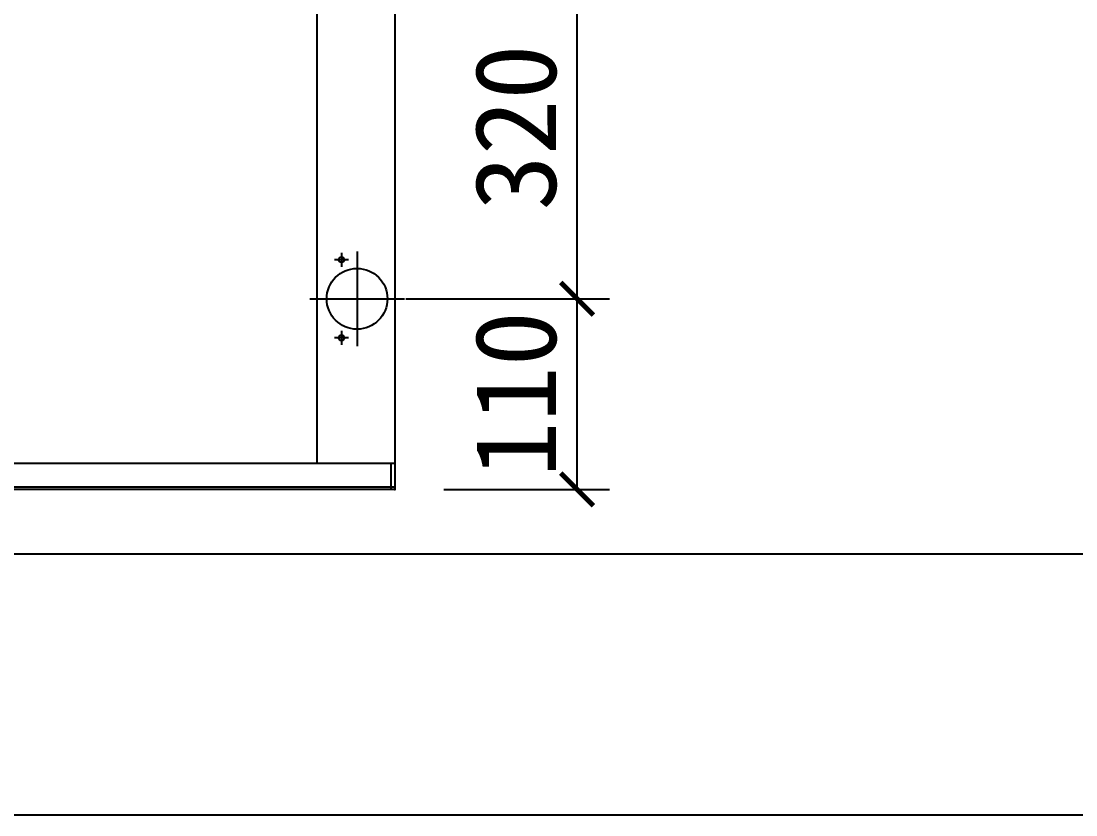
# Model space of a CAD drawing. Header units: millimetres. Extents: x -44117 to 256353, y -2095463 to 65325.
# Drawn here: x 115895.4 to 116219.1, y -873458.4 to -873214.7 of the extents above; entities that cross this region are included whole.
import ezdxf

# ---------------------------------------------------------------- set-up
doc = ezdxf.new("R2010")
doc.units = ezdxf.units.MM
doc.header["$LTSCALE"] = 10
doc.dimstyles.new('ISO-25', dxfattribs={"dimtxt": 2.5, "dimasz": 2.5, "dimexe": 1, "dimexo": 1, "dimtad": 1, "dimtxsty": 'Standard', "dimblk": 'ARCHTICK', "dimcen": 2.5, "dimadec": 0, "dimazin": 0, "dimtfac": 1, "dimtmove": 0, "dimatfit": 3, "dimfxl": 0, "dimarcsym": 0})

# ---------------------------------------------------------------- blocks, each defined once
blk = doc.blocks.new('_ArchTick')
at = {"color": 0, "linetype": 'ByBlock', "const_width": 0.15}
blk.add_lwpolyline([(-0.5, -0.5), (0.5, 0.5)], dxfattribs=at)
blk = doc.blocks.new('*D5649')
at = {"color": 0, "lineweight": -2}
for p, q in [((116013.55, -873299.97), (116076.04, -873299.97)), ((116066.04, -873358.48), (116066.04, -873299.97)), ((116025.19, -873358.48), (116076.04, -873358.48))]:
    blk.add_line(p, q, dxfattribs=at)
at = {"layer": 'Defpoints', "color": 0}
for p in [(115998.55, -873299.97), (116066.04, -873299.97), (116010.19, -873358.48)]:
    blk.add_point(p, dxfattribs=at)
at = {"color": 0, "lineweight": -2, "xscale": 10, "yscale": 10, "zscale": 10}
for p, rotation in [((116066.04, -873299.97), 90), ((116066.04, -873358.48), 270)]:
    blk.add_blockref('_ArchTick', p, dxfattribs=dict(at, rotation=rotation))
at = {"color": 0, "insert": (116047.29, -873329.22), "char_height": 25, "attachment_point": 5, "rotation": 90}
blk.add_mtext('110', dxfattribs=at)
blk = doc.blocks.new('*D5650')
at = {"color": 0, "lineweight": -2}
for p, q in [((116013.55, -873194.79), (116076.04, -873194.79)), ((116066.04, -873299.97), (116066.04, -873194.79)), ((116013.55, -873299.97), (116076.04, -873299.97))]:
    blk.add_line(p, q, dxfattribs=at)
at = {"layer": 'Defpoints', "color": 0}
for p in [(115998.55, -873194.79), (116066.04, -873194.79), (115998.55, -873299.97)]:
    blk.add_point(p, dxfattribs=at)
at = {"color": 0, "lineweight": -2, "xscale": 10, "yscale": 10, "zscale": 10}
for p, rotation in [((116066.04, -873194.79), 90), ((116066.04, -873299.97), 270)]:
    blk.add_blockref('_ArchTick', p, dxfattribs=dict(at, rotation=rotation))
at = {"color": 0, "insert": (116047.29, -873247.38), "char_height": 25, "attachment_point": 5, "rotation": 90}
blk.add_mtext('320', dxfattribs=at)
blk = doc.blocks.new('*D5681')
at = {"color": 0, "lineweight": -2}
for p, q in [((116013.55, -873299.97), (116076.04, -873299.97)), ((116066.04, -873358.48), (116066.04, -873299.97)), ((116025.19, -873358.48), (116076.04, -873358.48))]:
    blk.add_line(p, q, dxfattribs=at)
at = {"layer": 'Defpoints', "color": 0}
for p in [(115998.55, -873299.97), (116066.04, -873299.97), (116010.19, -873358.48)]:
    blk.add_point(p, dxfattribs=at)
at = {"color": 0, "lineweight": -2, "xscale": 10, "yscale": 10, "zscale": 10}
for p, rotation in [((116066.04, -873299.97), 90), ((116066.04, -873358.48), 270)]:
    blk.add_blockref('_ArchTick', p, dxfattribs=dict(at, rotation=rotation))
at = {"color": 0, "insert": (116047.29, -873329.22), "char_height": 25, "attachment_point": 5, "rotation": 90}
blk.add_mtext('110', dxfattribs=at)
blk = doc.blocks.new('*D5682')
at = {"color": 0, "lineweight": -2}
for p, q in [((116013.55, -873194.79), (116076.04, -873194.79)), ((116066.04, -873299.97), (116066.04, -873194.79)), ((116013.55, -873299.97), (116076.04, -873299.97))]:
    blk.add_line(p, q, dxfattribs=at)
at = {"layer": 'Defpoints', "color": 0}
for p in [(115998.55, -873194.79), (116066.04, -873194.79), (115998.55, -873299.97)]:
    blk.add_point(p, dxfattribs=at)
at = {"color": 0, "lineweight": -2, "xscale": 10, "yscale": 10, "zscale": 10}
for p, rotation in [((116066.04, -873194.79), 90), ((116066.04, -873299.97), 270)]:
    blk.add_blockref('_ArchTick', p, dxfattribs=dict(at, rotation=rotation))
at = {"color": 0, "insert": (116047.29, -873247.38), "char_height": 25, "attachment_point": 5, "rotation": 90}
blk.add_mtext('320', dxfattribs=at)
blk = doc.blocks.new('*D5696')
at = {"color": 0, "lineweight": -2}
for p, q in [((116013.55, -873299.97), (116076.04, -873299.97)), ((116066.04, -873358.48), (116066.04, -873299.97)), ((116025.19, -873358.48), (116076.04, -873358.48))]:
    blk.add_line(p, q, dxfattribs=at)
at = {"layer": 'Defpoints', "color": 0}
for p in [(115998.55, -873299.97), (116066.04, -873299.97), (116010.19, -873358.48)]:
    blk.add_point(p, dxfattribs=at)
at = {"color": 0, "lineweight": -2, "xscale": 10, "yscale": 10, "zscale": 10}
for p, rotation in [((116066.04, -873299.97), 90), ((116066.04, -873358.48), 270)]:
    blk.add_blockref('_ArchTick', p, dxfattribs=dict(at, rotation=rotation))
at = {"color": 0, "insert": (116047.29, -873329.22), "char_height": 25, "attachment_point": 5, "rotation": 90}
blk.add_mtext('110', dxfattribs=at)
blk = doc.blocks.new('*D5697')
at = {"color": 0, "lineweight": -2}
for p, q in [((116013.55, -873194.79), (116076.04, -873194.79)), ((116066.04, -873299.97), (116066.04, -873194.79)), ((116013.55, -873299.97), (116076.04, -873299.97))]:
    blk.add_line(p, q, dxfattribs=at)
at = {"layer": 'Defpoints', "color": 0}
for p in [(115998.55, -873194.79), (116066.04, -873194.79), (115998.55, -873299.97)]:
    blk.add_point(p, dxfattribs=at)
at = {"color": 0, "lineweight": -2, "xscale": 10, "yscale": 10, "zscale": 10}
for p, rotation in [((116066.04, -873194.79), 90), ((116066.04, -873299.97), 270)]:
    blk.add_blockref('_ArchTick', p, dxfattribs=dict(at, rotation=rotation))
at = {"color": 0, "insert": (116047.29, -873247.38), "char_height": 25, "attachment_point": 5, "rotation": 90}
blk.add_mtext('320', dxfattribs=at)
blk = doc.blocks.new('*D5711')
at = {"color": 0, "lineweight": -2}
for p, q in [((116013.55, -873299.97), (116076.04, -873299.97)), ((116066.04, -873358.48), (116066.04, -873299.97)), ((116025.19, -873358.48), (116076.04, -873358.48))]:
    blk.add_line(p, q, dxfattribs=at)
at = {"layer": 'Defpoints', "color": 0}
for p in [(115998.55, -873299.97), (116066.04, -873299.97), (116010.19, -873358.48)]:
    blk.add_point(p, dxfattribs=at)
at = {"color": 0, "lineweight": -2, "xscale": 10, "yscale": 10, "zscale": 10}
for p, rotation in [((116066.04, -873299.97), 90), ((116066.04, -873358.48), 270)]:
    blk.add_blockref('_ArchTick', p, dxfattribs=dict(at, rotation=rotation))
at = {"color": 0, "insert": (116047.29, -873329.22), "char_height": 25, "attachment_point": 5, "rotation": 90}
blk.add_mtext('110', dxfattribs=at)
blk = doc.blocks.new('*D5712')
at = {"color": 0, "lineweight": -2}
for p, q in [((116013.55, -873194.79), (116076.04, -873194.79)), ((116066.04, -873299.97), (116066.04, -873194.79)), ((116013.55, -873299.97), (116076.04, -873299.97))]:
    blk.add_line(p, q, dxfattribs=at)
at = {"layer": 'Defpoints', "color": 0}
for p in [(115998.55, -873194.79), (116066.04, -873194.79), (115998.55, -873299.97)]:
    blk.add_point(p, dxfattribs=at)
at = {"color": 0, "lineweight": -2, "xscale": 10, "yscale": 10, "zscale": 10}
for p, rotation in [((116066.04, -873194.79), 90), ((116066.04, -873299.97), 270)]:
    blk.add_blockref('_ArchTick', p, dxfattribs=dict(at, rotation=rotation))
at = {"color": 0, "insert": (116047.29, -873247.38), "char_height": 25, "attachment_point": 5, "rotation": 90}
blk.add_mtext('320', dxfattribs=at)
blk = doc.blocks.new('*D5726')
at = {"color": 0, "lineweight": -2}
for p, q in [((116013.55, -873299.97), (116076.04, -873299.97)), ((116066.04, -873358.48), (116066.04, -873299.97)), ((116025.19, -873358.48), (116076.04, -873358.48))]:
    blk.add_line(p, q, dxfattribs=at)
at = {"layer": 'Defpoints', "color": 0}
for p in [(115998.55, -873299.97), (116066.04, -873299.97), (116010.19, -873358.48)]:
    blk.add_point(p, dxfattribs=at)
at = {"color": 0, "lineweight": -2, "xscale": 10, "yscale": 10, "zscale": 10}
for p, rotation in [((116066.04, -873299.97), 90), ((116066.04, -873358.48), 270)]:
    blk.add_blockref('_ArchTick', p, dxfattribs=dict(at, rotation=rotation))
at = {"color": 0, "insert": (116047.29, -873329.22), "char_height": 25, "attachment_point": 5, "rotation": 90}
blk.add_mtext('110', dxfattribs=at)
blk = doc.blocks.new('*D5727')
at = {"color": 0, "lineweight": -2}
for p, q in [((116013.55, -873194.79), (116076.04, -873194.79)), ((116066.04, -873299.97), (116066.04, -873194.79)), ((116013.55, -873299.97), (116076.04, -873299.97))]:
    blk.add_line(p, q, dxfattribs=at)
at = {"layer": 'Defpoints', "color": 0}
for p in [(115998.55, -873194.79), (116066.04, -873194.79), (115998.55, -873299.97)]:
    blk.add_point(p, dxfattribs=at)
at = {"color": 0, "lineweight": -2, "xscale": 10, "yscale": 10, "zscale": 10}
for p, rotation in [((116066.04, -873194.79), 90), ((116066.04, -873299.97), 270)]:
    blk.add_blockref('_ArchTick', p, dxfattribs=dict(at, rotation=rotation))
at = {"color": 0, "insert": (116047.29, -873247.38), "char_height": 25, "attachment_point": 5, "rotation": 90}
blk.add_mtext('320', dxfattribs=at)

msp = doc.modelspace()

# ---------------------------------------------------------------- linework, layer by layer
for p, q in [((116010.26399, -873358.28676), (116010.26399, -872941.0789)), ((116010.26399, -873358.28676), (116010.26399, -872941.0789)), ((116010.26399, -873358.28676), (116010.26399, -872941.0789)), ((116010.26399, -873358.28676), (116010.26399, -872941.0789)), ((116010.26399, -873358.28676), (116010.26399, -872941.0789)), ((116010.26399, -873358.28676), (116010.26399, -872941.0789)), ((116010.26399, -873358.28676), (116010.26399, -872941.0789)), ((116010.26399, -873358.28676), (116010.26399, -872941.0789)), ((116010.26399, -873358.28676), (116010.26399, -872941.0789)), ((116010.26399, -873358.28676), (116010.26399, -872941.0789)), ((115986.29835, -873350.56451), (115986.29835, -872948.80116)), ((115986.29835, -873350.56451), (115986.29835, -872948.80116)), ((115986.29835, -873350.56451), (115986.29835, -872948.80116)), ((115986.29835, -873350.56451), (115986.29835, -872948.80116)), ((115986.29835, -873350.56451), (115986.29835, -872948.80116)), ((115986.29835, -873350.56451), (115986.29835, -872948.80116)), ((115986.29835, -873350.56451), (115986.29835, -872948.80116)), ((115986.29835, -873350.56451), (115986.29835, -872948.80116)), ((115986.29835, -873350.56451), (115986.29835, -872948.80116)), ((115986.29835, -873350.56451), (115986.29835, -872948.80116)), ((115995.88461, -873287.98753), (115991.62405, -873287.98753)), ((115995.88461, -873287.98753), (115991.62405, -873287.98753)), ((115995.88461, -873287.98753), (115991.62405, -873287.98753)), ((115995.88461, -873287.98753), (115991.62405, -873287.98753)), ((115995.88461, -873287.98753), (115991.62405, -873287.98753)), ((115993.75433, -873285.85725), (115993.75433, -873290.11781)), ((115993.75433, -873285.85725), (115993.75433, -873290.11781)), ((115993.75433, -873285.85725), (115993.75433, -873290.11781)), ((115993.75433, -873285.85725), (115993.75433, -873290.11781)), ((115993.75433, -873285.85725), (115993.75433, -873290.11781)), ((115998.54746, -873285.44577), (115998.54746, -873314.49495)), ((115998.54746, -873285.44577), (115998.54746, -873314.49495)), ((115998.54746, -873285.44577), (115998.54746, -873314.49495)), ((115998.54746, -873285.44577), (115998.54746, -873314.49495)), ((115998.54746, -873285.44577), (115998.54746, -873314.49495)), ((115984.02287, -873299.97037), (116013.07205, -873299.97037)), ((115984.02287, -873299.97037), (116013.07205, -873299.97037)), ((115984.02287, -873299.97037), (116013.07205, -873299.97037)), ((115984.02287, -873299.97037), (116013.07205, -873299.97037)), ((115984.02287, -873299.97037), (116013.07205, -873299.97037)), ((115993.75433, -873309.8229), (115993.75433, -873314.08345)), ((115993.75433, -873309.8229), (115993.75433, -873314.08345)), ((115993.75433, -873309.8229), (115993.75433, -873314.08345)), ((115993.75433, -873309.8229), (115993.75433, -873314.08345)), ((115993.75433, -873309.8229), (115993.75433, -873314.08345)), ((115995.88461, -873311.95318), (115991.62405, -873311.95318)), ((115995.88461, -873311.95318), (115991.62405, -873311.95318)), ((115995.88461, -873311.95318), (115991.62405, -873311.95318)), ((115995.88461, -873311.95318), (115991.62405, -873311.95318)), ((115995.88461, -873311.95318), (115991.62405, -873311.95318)), ((116010.26399, -873350.56451), (115773.27043, -873350.56451)), ((116010.26399, -873350.56451), (115773.27043, -873350.56451)), ((116010.26399, -873350.56451), (115773.27043, -873350.56451)), ((116010.26399, -873350.56451), (115773.27043, -873350.56451)), ((116010.26399, -873350.56451), (115773.27043, -873350.56451)), ((116008.93257, -873350.56451), (116008.93257, -873358.55306)), ((116008.93257, -873350.56451), (116008.93257, -873358.55306)), ((116008.93257, -873350.56451), (116008.93257, -873358.55306)), ((116008.93257, -873350.56451), (116008.93257, -873358.55306)), ((116008.93257, -873350.56451), (116008.93257, -873358.55306)), ((116010.26399, -873357.80746), (115773.27043, -873357.80746)), ((116010.26399, -873357.80746), (115773.27043, -873357.80746)), ((116010.26399, -873357.80746), (115773.27043, -873357.80746)), ((116010.26399, -873357.80746), (115773.27043, -873357.80746)), ((116010.26399, -873357.80746), (115773.27043, -873357.80746)), ((116009.99771, -873358.55306), (115773.53671, -873358.55306)), ((116009.99771, -873358.55306), (115773.53671, -873358.55306)), ((116009.99771, -873358.55306), (115773.53671, -873358.55306)), ((116009.99771, -873358.55306), (115773.53671, -873358.55306)), ((116009.99771, -873358.55306), (115773.53671, -873358.55306))]:
    msp.add_line(p, q)
msp.add_lwpolyline([(115571.78214, -873458.39033), (117494.97153, -873458.39033), (117494.97153, -870738.45105), (115571.78214, -870738.45105)], close=True)
msp.add_lwpolyline([(115571.78214, -873458.39033), (117494.97153, -873458.39033), (117494.97153, -870738.45105), (115571.78214, -870738.45105)], close=True)
msp.add_lwpolyline([(115571.78214, -873458.39033), (117494.97153, -873458.39033), (117494.97153, -870738.45105), (115571.78214, -870738.45105)], close=True)
msp.add_lwpolyline([(115571.78214, -873458.39033), (117494.97153, -873458.39033), (117494.97153, -870738.45105), (115571.78214, -870738.45105)], close=True)
msp.add_lwpolyline([(115571.78214, -873458.39033), (117494.97153, -873458.39033), (117494.97153, -870738.45105), (115571.78214, -870738.45105)], close=True)
msp.add_lwpolyline([(115571.78214, -873458.39033), (117494.97153, -873458.39033), (117494.97153, -870738.45105), (115571.78214, -870738.45105)], close=True)
msp.add_lwpolyline([(115571.78214, -873458.39033), (117494.97153, -873458.39033), (117494.97153, -870738.45105), (115571.78214, -870738.45105)], close=True)
msp.add_lwpolyline([(115571.78214, -873458.39033), (117494.97153, -873458.39033), (117494.97153, -870738.45105), (115571.78214, -870738.45105)], close=True)
msp.add_lwpolyline([(115571.78214, -873458.39033), (117494.97153, -873458.39033), (117494.97153, -870738.45105), (115571.78214, -870738.45105)], close=True)
msp.add_lwpolyline([(115571.78214, -873458.39033), (117494.97153, -873458.39033), (117494.97153, -870738.45105), (115571.78214, -870738.45105)], close=True)
msp.add_lwpolyline([(115651.91503, -871373.9847), (115651.91503, -873378.25744), (117414.83864, -873378.25744), (117414.83864, -871373.9847)])
msp.add_lwpolyline([(115651.91503, -871373.9847), (115651.91503, -873378.25744), (117414.83864, -873378.25744), (117414.83864, -871373.9847)])
msp.add_lwpolyline([(115651.91503, -871373.9847), (115651.91503, -873378.25744), (117414.83864, -873378.25744), (117414.83864, -871373.9847)])
msp.add_lwpolyline([(115651.91503, -871373.9847), (115651.91503, -873378.25744), (117414.83864, -873378.25744), (117414.83864, -871373.9847)])
msp.add_lwpolyline([(115651.91503, -871373.9847), (115651.91503, -873378.25744), (117414.83864, -873378.25744), (117414.83864, -871373.9847)])
msp.add_lwpolyline([(115651.91503, -871373.9847), (115651.91503, -873378.25744), (117414.83864, -873378.25744), (117414.83864, -871373.9847)])
msp.add_lwpolyline([(115651.91503, -871373.9847), (115651.91503, -873378.25744), (117414.83864, -873378.25744), (117414.83864, -871373.9847)])
msp.add_lwpolyline([(115651.91503, -871373.9847), (115651.91503, -873378.25744), (117414.83864, -873378.25744), (117414.83864, -871373.9847)])
msp.add_lwpolyline([(115651.91503, -871373.9847), (115651.91503, -873378.25744), (117414.83864, -873378.25744), (117414.83864, -871373.9847)])
msp.add_lwpolyline([(115651.91503, -871373.9847), (115651.91503, -873378.25744), (117414.83864, -873378.25744), (117414.83864, -871373.9847)])
for centre, radius in [((115993.75433, -873287.98753), 0.85211), ((115993.75433, -873287.98753), 0.85211), ((115993.75433, -873287.98753), 0.85211), ((115993.75433, -873287.98753), 0.85211), ((115993.75433, -873287.98753), 0.85211), ((115998.54746, -873299.97037), 9.31997), ((115998.54746, -873299.97037), 9.31997), ((115998.54746, -873299.97037), 9.31997), ((115998.54746, -873299.97037), 9.31997), ((115998.54746, -873299.97037), 9.31997), ((115993.75433, -873311.95318), 0.85211), ((115993.75433, -873311.95318), 0.85211), ((115993.75433, -873311.95318), 0.85211), ((115993.75433, -873311.95318), 0.85211), ((115993.75433, -873311.95318), 0.85211)]:
    msp.add_circle(centre, radius)
msp.add_arc((116009.99771, -873358.28677), 0.26628, 270, 0)
msp.add_arc((116009.99771, -873358.28677), 0.26628, 270, 0)
msp.add_arc((116009.99771, -873358.28677), 0.26628, 270, 0)
msp.add_arc((116009.99771, -873358.28677), 0.26628, 270, 0)
msp.add_arc((116009.99771, -873358.28677), 0.26628, 270, 0)

# ---------------------------------------------------------------- dimensions: what is measured, and where the dimension line sits
for base, p1, p2, text, picture, middle in [((116066.04406, -873194.78784), (115998.54746, -873299.97036), (115998.54746, -873194.78784), '320', '*D5650', (116047.29406, -873247.3791)), ((116066.04406, -873194.78784), (115998.54746, -873299.97036), (115998.54746, -873194.78784), '320', '*D5682', (116047.29406, -873247.3791)), ((116066.04406, -873194.78784), (115998.54746, -873299.97036), (115998.54746, -873194.78784), '320', '*D5697', (116047.29406, -873247.3791)), ((116066.04406, -873194.78784), (115998.54746, -873299.97036), (115998.54746, -873194.78784), '320', '*D5712', (116047.29406, -873247.3791)), ((116066.04406, -873194.78784), (115998.54746, -873299.97036), (115998.54746, -873194.78784), '320', '*D5727', (116047.29406, -873247.3791)), ((116066.04406, -873299.97036), (116010.186, -873358.47506), (115998.54746, -873299.97036), '110', '*D5649', (116047.29406, -873329.22271)), ((116066.04406, -873299.97036), (116010.186, -873358.47506), (115998.54746, -873299.97036), '110', '*D5681', (116047.29406, -873329.22271)), ((116066.04406, -873299.97036), (116010.186, -873358.47506), (115998.54746, -873299.97036), '110', '*D5696', (116047.29406, -873329.22271)), ((116066.04406, -873299.97036), (116010.186, -873358.47506), (115998.54746, -873299.97036), '110', '*D5711', (116047.29406, -873329.22271)), ((116066.04406, -873299.97036), (116010.186, -873358.47506), (115998.54746, -873299.97036), '110', '*D5726', (116047.29406, -873329.22271))]:
    dim = msp.add_linear_dim(base=base, p1=p1, p2=p2, angle=90, text=text, dimstyle='ISO-25', override={"dimscale": 10, "dimasz": 1, "dimexo": 1.5, "dimtxsty": 'Standard'})
    dim.commit()
    dim.dimension.update_dxf_attribs({"geometry": picture, "text_midpoint": middle})

doc.saveas('drawing.dxf')
